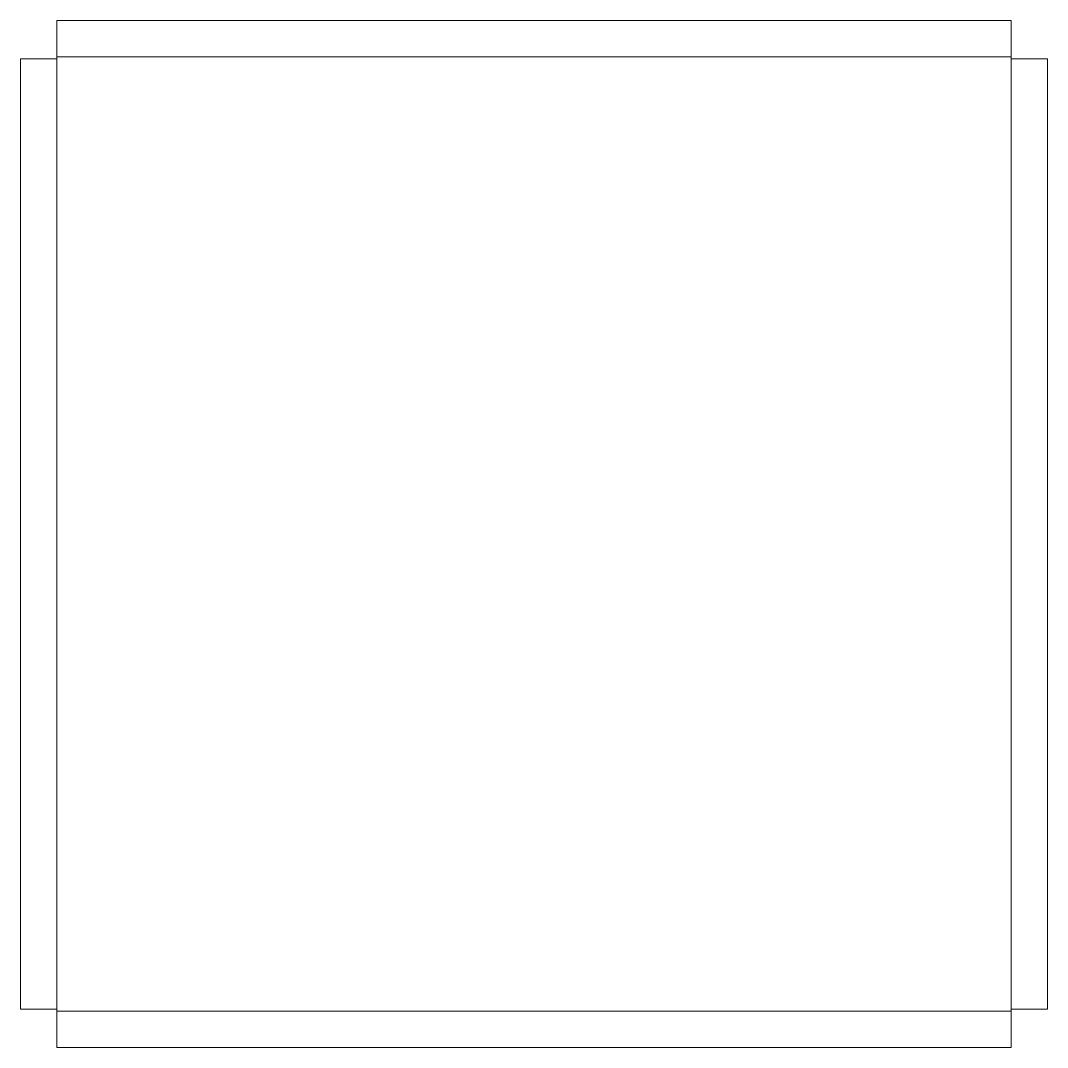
# Model space of a CAD drawing. Header units: millimetres. Extents: x 5430 to 6506, y -2744 to -1668.
import ezdxf
from ezdxf.lldxf.tags import DXFTag

# ---------------------------------------------------------------- set-up
doc = ezdxf.new("R2010")
doc.units = ezdxf.units.MM
doc.header["$MEASUREMENT"] = 0
doc.layers.add('Layer 1', color=7, linetype='Continuous')
tags = doc.linetypes.add('New Line1', pattern=[0.7, 0.2, -0.5]).pattern_tags.tags
tags[6:7] = [DXFTag(74, 4), DXFTag(75, 0), DXFTag(340, '0'), DXFTag(46, 1.0), DXFTag(50, 0.0), DXFTag(44, 0.0), DXFTag(45, 0.0)]
tags[4:5] = [DXFTag(74, 4), DXFTag(75, 0), DXFTag(340, '0'), DXFTag(46, 1.0), DXFTag(50, 0.0), DXFTag(44, 0.0), DXFTag(45, 0.0)]

msp = doc.modelspace()

# ---------------------------------------------------------------- linework, layer by layer
at = {"layer": 'Layer 1', "color": 242, "linetype": 'New Line1', "lineweight": 9}
msp.add_lwpolyline([(5468.4135, -2705.7968), (6468.4135, -2705.7968), (6468.4135, -1705.7968), (5468.4135, -1705.7968), (5468.4135, -2705.7968)], close=True, dxfattribs=at)
at = {"layer": 'Layer 1', "color": 250, "lineweight": 9}
msp.add_open_spline([(5468.4135, -1667.7968), (5468.4135, -1667.7968), (6468.4135, -1667.7968), (6468.4135, -1667.7968), (6468.4135, -1667.7968), (6468.4135, -1707.7968), (6468.4135, -1707.7968), (6468.4135, -1707.7968), (6506.4135, -1707.7968), (6506.4135, -1707.7968), (6506.4135, -1707.7968), (6506.4135, -2703.7968), (6506.4135, -2703.7968), (6506.4135, -2703.7968), (6468.4135, -2703.7968), (6468.4135, -2703.7968), (6468.4135, -2703.7968), (6468.4135, -2743.7968), (6468.4135, -2743.7968), (6468.4135, -2743.7968), (5468.4135, -2743.7968), (5468.4135, -2743.7968), (5468.4135, -2743.7968), (5468.4135, -2703.7968), (5468.4135, -2703.7968), (5468.4135, -2703.7968), (5430.4135, -2703.7968), (5430.4135, -2703.7968), (5430.4135, -2703.7968), (5430.4135, -1707.7968), (5430.4135, -1707.7968), (5430.4135, -1707.7968), (5468.4135, -1707.7968), (5468.4135, -1707.7968), (5468.4135, -1707.7968), (5468.4135, -1667.7968), (5468.4135, -1667.7968)], degree=3, knots=[0, 0, 0, 0, 0.083333333, 0.083333333, 0.083333333, 0.166666667, 0.166666667, 0.166666667, 0.25, 0.25, 0.25, 0.333333333, 0.333333333, 0.333333333, 0.416666667, 0.416666667, 0.416666667, 0.5, 0.5, 0.5, 0.583333333, 0.583333333, 0.583333333, 0.666666667, 0.666666667, 0.666666667, 0.75, 0.75, 0.75, 0.833333333, 0.833333333, 0.833333333, 0.916666667, 0.916666667, 0.916666667, 1, 1, 1, 1], dxfattribs=at)

doc.saveas('drawing.dxf')
